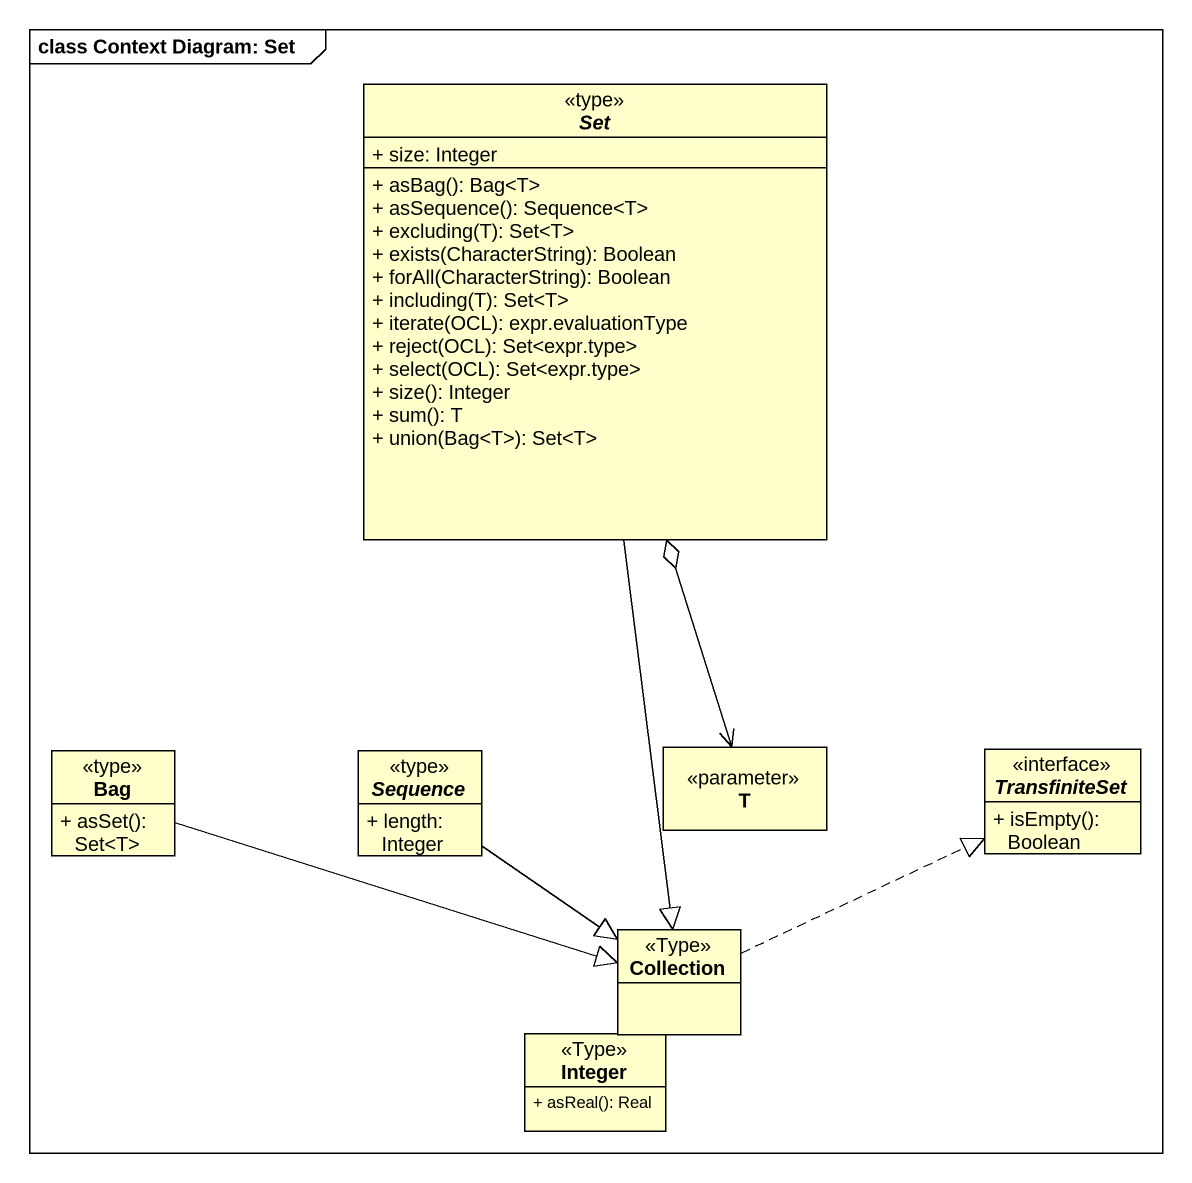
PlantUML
@startuml
mainframe class Context Diagram: Set
hide circle
hide empty members
skinparam classAttributeIconSize 0
abstract class "Set" as Set_ <<type>> {
  + size: Integer
  + asBag(): Bag<T>
  + asSequence(): Sequence<T>
  + excluding(T): Set<T>
  + exists(CharacterString): Boolean
  + forAll(CharacterString): Boolean
  + including(T): Set<T>
  + iterate(OCL): expr.evaluationType
  + reject(OCL): Set<expr.type>
  + select(OCL): Set<expr.type>
  + size(): Integer
  + sum(): T
  + union(Bag<T>): Set<T>
}
class Bag <<type>> {
  + asSet(): Set<T>
}
abstract class Sequence <<type>> {
  + length: Integer
}
class T <<parameter>>
interface TransfiniteSet <<interface>> {
  + isEmpty(): Boolean
}
class Collection <<Type>>
class Integer <<Type>> {
  + asReal(): Real
}
Set_ o--> T
Set_ --|> Collection
Bag -right-|> Collection
Sequence --|> Collection
Collection .right.|> TransfiniteSet
@enduml
